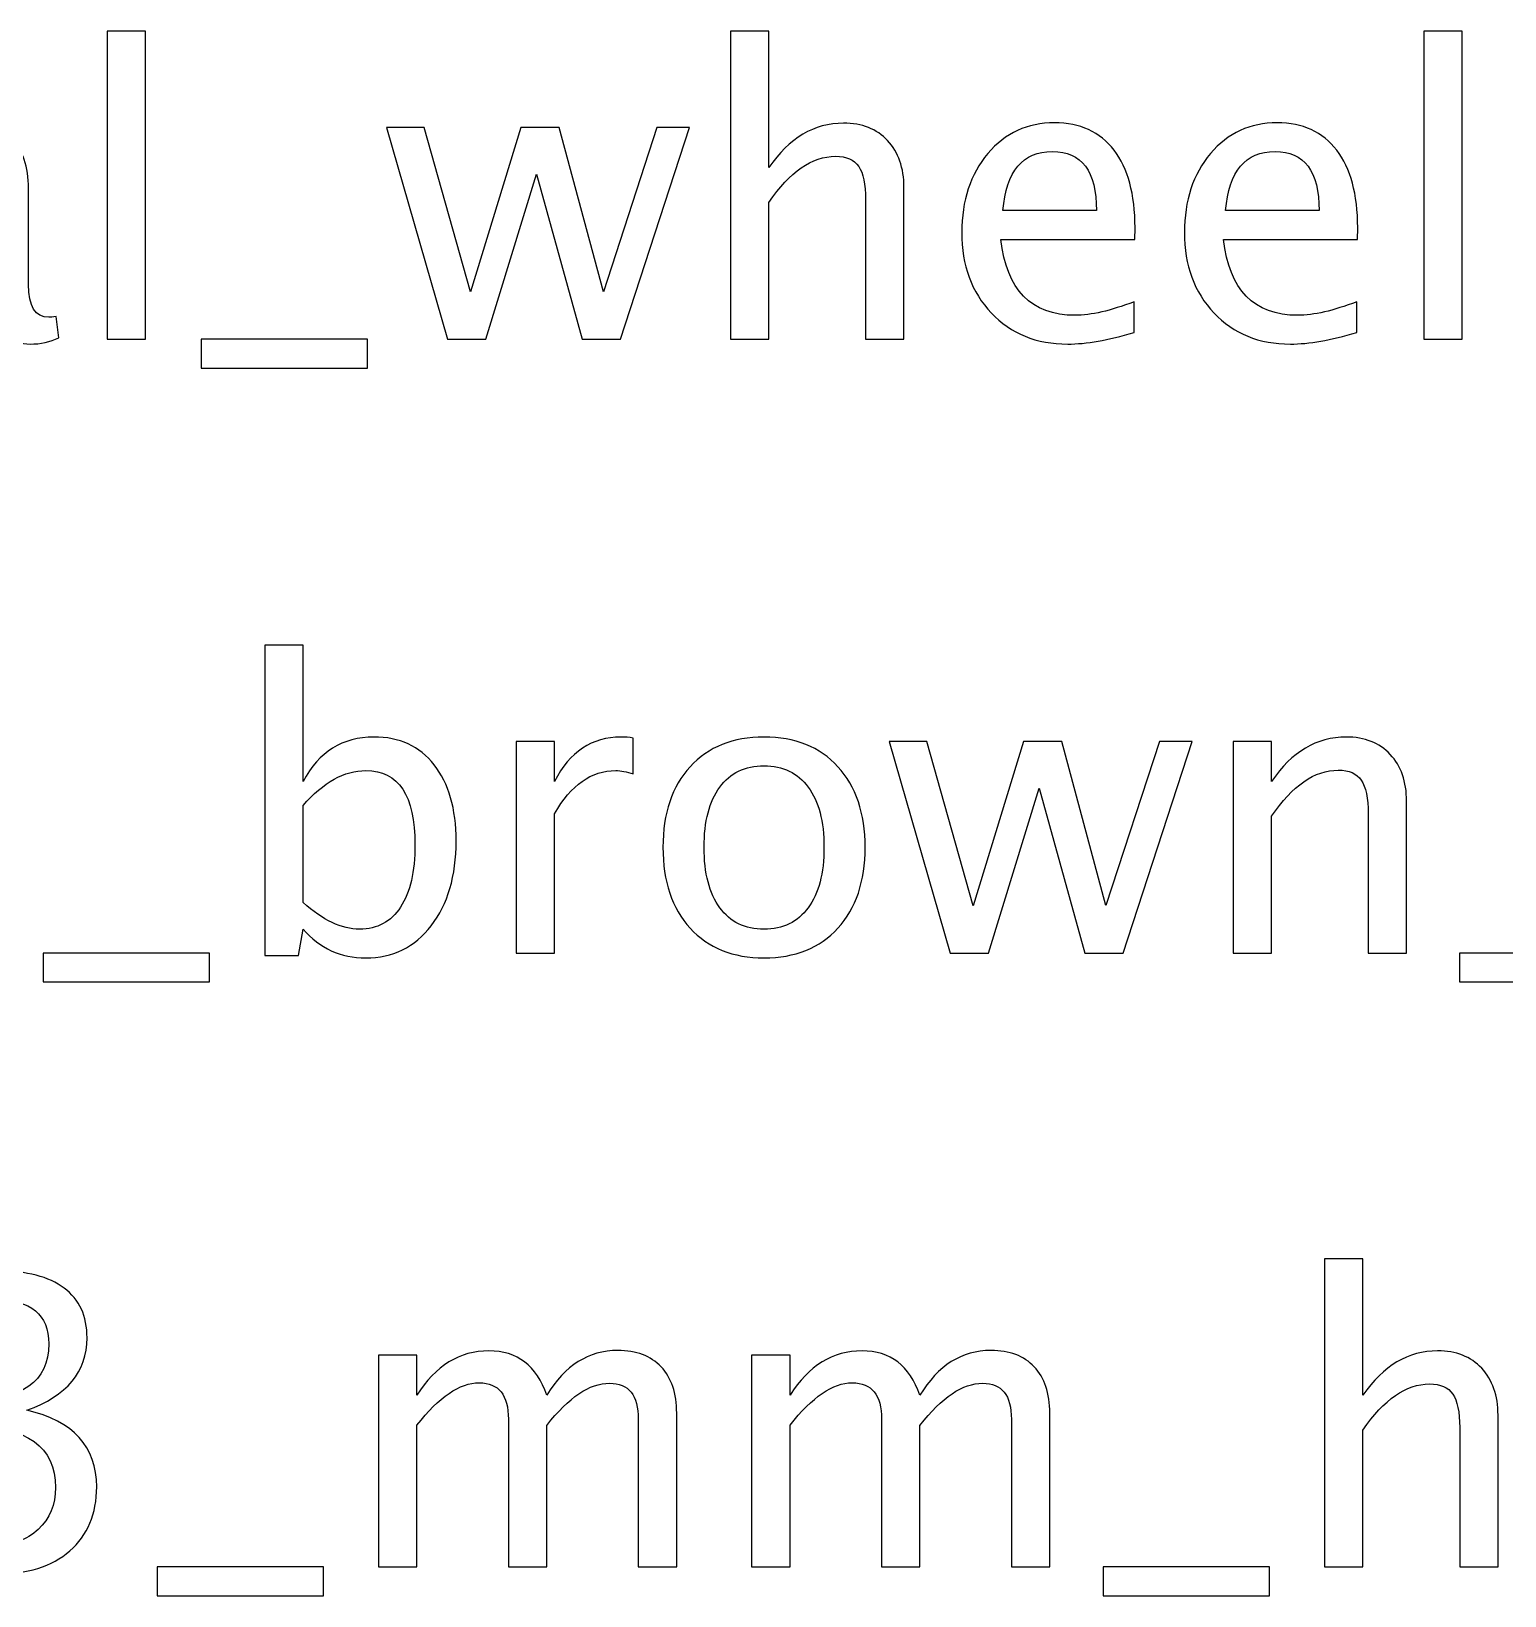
# Model space of a CAD drawing. Header units: centimetres. Extents: x -11.9 to 11.9, y -6.8 to 14.1.
# Drawn here: x -1.31 to 3.372, y 9.176 to 14.15 of the extents above; entities that cross this region are included whole.
import ezdxf

# ---------------------------------------------------------------- set-up
doc = ezdxf.new("R2010")
doc.units = ezdxf.units.CM
doc.header["$MEASUREMENT"] = 0
doc.layers.add('Layer 1', color=7, linetype='Continuous')

msp = doc.modelspace()

# ---------------------------------------------------------------- linework, layer by layer
at = {"layer": 'Layer 1'}
for points, knots in [([(-1.06839, 13.17044), (-1.06839, 13.17044), (-1.06839, 14.14961), (-1.06839, 14.14961), (-1.06839, 14.14961), (-1.06839, 14.14961), (-0.94647, 14.14961), (-0.94647, 14.14961), (-0.94647, 14.14961), (-0.94647, 14.14961), (-0.94647, 13.17044), (-0.94647, 13.17044), (-0.94647, 13.17044), (-0.94647, 13.17044), (-1.06839, 13.17044), (-1.06839, 13.17044)], [0, 0, 0, 0, 0.2, 0.2, 0.2, 0.2, 0.4, 0.4, 0.4, 0.4, 0.6, 0.6, 0.6, 0.6, 1, 1, 1, 1]), ([(0.91218, 13.17044), (0.91218, 13.17044), (0.91218, 14.14961), (0.91218, 14.14961), (0.91218, 14.14961), (0.91218, 14.14961), (1.0341, 14.14961), (1.0341, 14.14961), (1.0341, 14.14961), (1.0341, 14.14961), (1.0341, 13.71633), (1.0341, 13.71633), (1.0341, 13.71633), (1.09866, 13.81052), (1.17782, 13.85751), (1.27138, 13.85751), (1.27138, 13.85751), (1.33022, 13.85751), (1.377, 13.8391), (1.4115, 13.80205), (1.4115, 13.80205), (1.446, 13.76522), (1.46336, 13.71548), (1.46336, 13.65325), (1.46336, 13.65325), (1.46336, 13.65325), (1.46336, 13.17044), (1.46336, 13.17044), (1.46336, 13.17044), (1.46336, 13.17044), (1.34144, 13.17044), (1.34144, 13.17044), (1.34144, 13.17044), (1.34144, 13.17044), (1.34144, 13.61346), (1.34144, 13.61346), (1.34144, 13.61346), (1.34144, 13.66341), (1.33403, 13.69897), (1.31943, 13.72014), (1.31943, 13.72014), (1.30461, 13.74152), (1.28027, 13.7521), (1.24619, 13.7521), (1.24619, 13.7521), (1.17126, 13.7521), (1.10056, 13.70321), (1.0341, 13.60542), (1.0341, 13.60542), (1.0341, 13.60542), (1.0341, 13.17044), (1.0341, 13.17044), (1.0341, 13.17044), (1.0341, 13.17044), (0.91218, 13.17044), (0.91218, 13.17044)], [0, 0, 0, 0, 0.0666667, 0.0666667, 0.0666667, 0.0666667, 0.1333333, 0.1333333, 0.1333333, 0.1333333, 0.2, 0.2, 0.2, 0.2, 0.2666667, 0.2666667, 0.2666667, 0.2666667, 0.3333333, 0.3333333, 0.3333333, 0.3333333, 0.4, 0.4, 0.4, 0.4, 0.4666667, 0.4666667, 0.4666667, 0.4666667, 0.5333333, 0.5333333, 0.5333333, 0.5333333, 0.6, 0.6, 0.6, 0.6, 0.6666667, 0.6666667, 0.6666667, 0.6666667, 0.7333333, 0.7333333, 0.7333333, 0.7333333, 0.8, 0.8, 0.8, 0.8, 0.8666667, 0.8666667, 0.8666667, 0.8666667, 1, 1, 1, 1]), ([(3.11563, 13.17044), (3.11563, 13.17044), (3.11563, 14.14961), (3.11563, 14.14961), (3.11563, 14.14961), (3.11563, 14.14961), (3.23755, 14.14961), (3.23755, 14.14961), (3.23755, 14.14961), (3.23755, 14.14961), (3.23755, 13.17044), (3.23755, 13.17044), (3.23755, 13.17044), (3.23755, 13.17044), (3.11563, 13.17044), (3.11563, 13.17044)], [0, 0, 0, 0, 0.2, 0.2, 0.2, 0.2, 0.4, 0.4, 0.4, 0.4, 0.6, 0.6, 0.6, 0.6, 1, 1, 1, 1]), ([(-1.42272, 13.25617), (-1.49595, 13.18886), (-1.56644, 13.1552), (-1.63417, 13.1552), (-1.63417, 13.1552), (-1.68984, 13.1552), (-1.7362, 13.17256), (-1.77281, 13.20748), (-1.77281, 13.20748), (-1.80964, 13.24241), (-1.82806, 13.28643), (-1.82806, 13.33956), (-1.82806, 13.33956), (-1.82806, 13.41301), (-1.79716, 13.46953), (-1.73535, 13.5089), (-1.73535, 13.5089), (-1.67354, 13.54827), (-1.58485, 13.56795), (-1.46928, 13.56795), (-1.46928, 13.56795), (-1.46928, 13.56795), (-1.44071, 13.56795), (-1.44071, 13.56795), (-1.44071, 13.56795), (-1.44071, 13.56795), (-1.44071, 13.64902), (-1.44071, 13.64902), (-1.44071, 13.64902), (-1.44071, 13.72712), (-1.48135, 13.76607), (-1.56284, 13.76607), (-1.56284, 13.76607), (-1.62592, 13.76607), (-1.69492, 13.74617), (-1.76964, 13.70638), (-1.76964, 13.70638), (-1.76964, 13.70638), (-1.76964, 13.80671), (-1.76964, 13.80671), (-1.76964, 13.80671), (-1.68751, 13.84058), (-1.61004, 13.85751), (-1.53744, 13.85751), (-1.53744, 13.85751), (-1.46272, 13.85751), (-1.40748, 13.84058), (-1.37213, 13.8065), (-1.37213, 13.8065), (-1.33657, 13.77242), (-1.31879, 13.71993), (-1.31879, 13.64902), (-1.31879, 13.64902), (-1.31879, 13.64902), (-1.31879, 13.34485), (-1.31879, 13.34485), (-1.31879, 13.34485), (-1.31879, 13.27522), (-1.29741, 13.24029), (-1.25444, 13.24029), (-1.25444, 13.24029), (-1.24915, 13.24029), (-1.24132, 13.24114), (-1.23095, 13.24283), (-1.23095, 13.24283), (-1.23095, 13.24283), (-1.22227, 13.1751), (-1.22227, 13.1751), (-1.22227, 13.1751), (-1.25, 13.16176), (-1.28048, 13.1552), (-1.31392, 13.1552), (-1.31392, 13.1552), (-1.37086, 13.1552), (-1.40705, 13.18886), (-1.42272, 13.25617)], [0, 0, 0, 0, 0.05, 0.05, 0.05, 0.05, 0.1, 0.1, 0.1, 0.1, 0.15, 0.15, 0.15, 0.15, 0.2, 0.2, 0.2, 0.2, 0.25, 0.25, 0.25, 0.25, 0.3, 0.3, 0.3, 0.3, 0.35, 0.35, 0.35, 0.35, 0.4, 0.4, 0.4, 0.4, 0.45, 0.45, 0.45, 0.45, 0.5, 0.5, 0.5, 0.5, 0.55, 0.55, 0.55, 0.55, 0.6, 0.6, 0.6, 0.6, 0.65, 0.65, 0.65, 0.65, 0.7, 0.7, 0.7, 0.7, 0.75, 0.75, 0.75, 0.75, 0.8, 0.8, 0.8, 0.8, 0.85, 0.85, 0.85, 0.85, 0.9, 0.9, 0.9, 0.9, 1, 1, 1, 1]), ([(0.01238, 13.17044), (0.01238, 13.17044), (-0.18066, 13.84354), (-0.18066, 13.84354), (-0.18066, 13.84354), (-0.18066, 13.84354), (-0.0617, 13.84354), (-0.0617, 13.84354), (-0.0617, 13.84354), (-0.0617, 13.84354), (0.08625, 13.32094), (0.08625, 13.32094), (0.08625, 13.32094), (0.08625, 13.32094), (0.24585, 13.84354), (0.24585, 13.84354), (0.24585, 13.84354), (0.24585, 13.84354), (0.36777, 13.84354), (0.36777, 13.84354), (0.36777, 13.84354), (0.36777, 13.84354), (0.5081, 13.32178), (0.5081, 13.32178), (0.5081, 13.32178), (0.5081, 13.32178), (0.67786, 13.84354), (0.67786, 13.84354), (0.67786, 13.84354), (0.67786, 13.84354), (0.782, 13.84354), (0.782, 13.84354), (0.782, 13.84354), (0.782, 13.84354), (0.56229, 13.17044), (0.56229, 13.17044), (0.56229, 13.17044), (0.56229, 13.17044), (0.44037, 13.17044), (0.44037, 13.17044), (0.44037, 13.17044), (0.44037, 13.17044), (0.29601, 13.69537), (0.29601, 13.69537), (0.29601, 13.69537), (0.29601, 13.69537), (0.1343, 13.17044), (0.1343, 13.17044), (0.1343, 13.17044), (0.1343, 13.17044), (0.01238, 13.17044), (0.01238, 13.17044)], [0, 0, 0, 0, 0.0714286, 0.0714286, 0.0714286, 0.0714286, 0.1428571, 0.1428571, 0.1428571, 0.1428571, 0.2142857, 0.2142857, 0.2142857, 0.2142857, 0.2857143, 0.2857143, 0.2857143, 0.2857143, 0.3571429, 0.3571429, 0.3571429, 0.3571429, 0.4285714, 0.4285714, 0.4285714, 0.4285714, 0.5, 0.5, 0.5, 0.5, 0.5714286, 0.5714286, 0.5714286, 0.5714286, 0.6428571, 0.6428571, 0.6428571, 0.6428571, 0.7142857, 0.7142857, 0.7142857, 0.7142857, 0.7857143, 0.7857143, 0.7857143, 0.7857143, 0.8571429, 0.8571429, 0.8571429, 0.8571429, 1, 1, 1, 1]), ([(2.19446, 13.19203), (2.11255, 13.16748), (2.04248, 13.1552), (1.98406, 13.1552), (1.98406, 13.1552), (1.88437, 13.1552), (1.8033, 13.18822), (1.74086, 13.25405), (1.74086, 13.25405), (1.67842, 13.31988), (1.64709, 13.40518), (1.64709, 13.51017), (1.64709, 13.51017), (1.64709, 13.61198), (1.67461, 13.69559), (1.72985, 13.76099), (1.72985, 13.76099), (1.7851, 13.82618), (1.85579, 13.85878), (1.94194, 13.85878), (1.94194, 13.85878), (2.02343, 13.85878), (2.08651, 13.82978), (2.13096, 13.77179), (2.13096, 13.77179), (2.17541, 13.71379), (2.19764, 13.63166), (2.19764, 13.52519), (2.19764, 13.52519), (2.19764, 13.52519), (2.197, 13.48794), (2.197, 13.48794), (2.197, 13.48794), (2.197, 13.48794), (1.77155, 13.48794), (1.77155, 13.48794), (1.77155, 13.48794), (1.78933, 13.32707), (1.86786, 13.24664), (2.00692, 13.24664), (2.00692, 13.24664), (2.05794, 13.24664), (2.12038, 13.26103), (2.19446, 13.28982), (2.19446, 13.28982), (2.19446, 13.28982), (2.19446, 13.19203), (2.19446, 13.19203)], [0, 0, 0, 0, 0.0769231, 0.0769231, 0.0769231, 0.0769231, 0.1538462, 0.1538462, 0.1538462, 0.1538462, 0.2307692, 0.2307692, 0.2307692, 0.2307692, 0.3076923, 0.3076923, 0.3076923, 0.3076923, 0.3846154, 0.3846154, 0.3846154, 0.3846154, 0.4615385, 0.4615385, 0.4615385, 0.4615385, 0.5384615, 0.5384615, 0.5384615, 0.5384615, 0.6153846, 0.6153846, 0.6153846, 0.6153846, 0.6923077, 0.6923077, 0.6923077, 0.6923077, 0.7692308, 0.7692308, 0.7692308, 0.7692308, 0.8461538, 0.8461538, 0.8461538, 0.8461538, 1, 1, 1, 1]), ([(2.90206, 13.19203), (2.82015, 13.16748), (2.75008, 13.1552), (2.69166, 13.1552), (2.69166, 13.1552), (2.59197, 13.1552), (2.5109, 13.18822), (2.44846, 13.25405), (2.44846, 13.25405), (2.38602, 13.31988), (2.35469, 13.40518), (2.35469, 13.51017), (2.35469, 13.51017), (2.35469, 13.61198), (2.38221, 13.69559), (2.43745, 13.76099), (2.43745, 13.76099), (2.4927, 13.82618), (2.56339, 13.85878), (2.64954, 13.85878), (2.64954, 13.85878), (2.73103, 13.85878), (2.79411, 13.82978), (2.83856, 13.77179), (2.83856, 13.77179), (2.88301, 13.71379), (2.90524, 13.63166), (2.90524, 13.52519), (2.90524, 13.52519), (2.90524, 13.52519), (2.9046, 13.48794), (2.9046, 13.48794), (2.9046, 13.48794), (2.9046, 13.48794), (2.47915, 13.48794), (2.47915, 13.48794), (2.47915, 13.48794), (2.49693, 13.32707), (2.57546, 13.24664), (2.71452, 13.24664), (2.71452, 13.24664), (2.76554, 13.24664), (2.82798, 13.26103), (2.90206, 13.28982), (2.90206, 13.28982), (2.90206, 13.28982), (2.90206, 13.19203), (2.90206, 13.19203)], [0, 0, 0, 0, 0.0769231, 0.0769231, 0.0769231, 0.0769231, 0.1538462, 0.1538462, 0.1538462, 0.1538462, 0.2307692, 0.2307692, 0.2307692, 0.2307692, 0.3076923, 0.3076923, 0.3076923, 0.3076923, 0.3846154, 0.3846154, 0.3846154, 0.3846154, 0.4615385, 0.4615385, 0.4615385, 0.4615385, 0.5384615, 0.5384615, 0.5384615, 0.5384615, 0.6153846, 0.6153846, 0.6153846, 0.6153846, 0.6923077, 0.6923077, 0.6923077, 0.6923077, 0.7692308, 0.7692308, 0.7692308, 0.7692308, 0.8461538, 0.8461538, 0.8461538, 0.8461538, 1, 1, 1, 1]), ([(1.7779, 13.57938), (1.7779, 13.57938), (2.07508, 13.57938), (2.07508, 13.57938), (2.07508, 13.57938), (2.07508, 13.70469), (2.0283, 13.76734), (1.93496, 13.76734), (1.93496, 13.76734), (1.84098, 13.76734), (1.7887, 13.70469), (1.7779, 13.57938)], [0, 0, 0, 0, 0.25, 0.25, 0.25, 0.25, 0.5, 0.5, 0.5, 0.5, 1, 1, 1, 1]), ([(2.4855, 13.57938), (2.4855, 13.57938), (2.78268, 13.57938), (2.78268, 13.57938), (2.78268, 13.57938), (2.78268, 13.70469), (2.7359, 13.76734), (2.64256, 13.76734), (2.64256, 13.76734), (2.54858, 13.76734), (2.4963, 13.70469), (2.4855, 13.57938)], [0, 0, 0, 0, 0.25, 0.25, 0.25, 0.25, 0.5, 0.5, 0.5, 0.5, 1, 1, 1, 1]), ([(-0.76994, 13.079), (-0.76994, 13.079), (-0.76994, 13.17044), (-0.76994, 13.17044), (-0.76994, 13.17044), (-0.76994, 13.17044), (-0.24162, 13.17044), (-0.24162, 13.17044), (-0.24162, 13.17044), (-0.24162, 13.17044), (-0.24162, 13.079), (-0.24162, 13.079), (-0.24162, 13.079), (-0.24162, 13.079), (-0.76994, 13.079), (-0.76994, 13.079)], [0, 0, 0, 0, 0.2, 0.2, 0.2, 0.2, 0.4, 0.4, 0.4, 0.4, 0.6, 0.6, 0.6, 0.6, 1, 1, 1, 1]), ([(-0.56812, 11.21125), (-0.56812, 11.21125), (-0.56812, 12.19804), (-0.56812, 12.19804), (-0.56812, 12.19804), (-0.56812, 12.19804), (-0.4462, 12.19804), (-0.4462, 12.19804), (-0.4462, 12.19804), (-0.4462, 12.19804), (-0.4462, 11.76476), (-0.4462, 11.76476), (-0.4462, 11.76476), (-0.39625, 11.85895), (-0.3211, 11.90594), (-0.22099, 11.90594), (-0.22099, 11.90594), (-0.13992, 11.90594), (-0.07621, 11.87652), (-0.02964, 11.81746), (-0.02964, 11.81746), (0.01693, 11.75841), (0.04021, 11.67776), (0.04021, 11.57553), (0.04021, 11.57553), (0.04021, 11.46419), (0.01375, 11.37423), (-0.03895, 11.30608), (-0.03895, 11.30608), (-0.09166, 11.23771), (-0.16108, 11.20363), (-0.24702, 11.20363), (-0.24702, 11.20363), (-0.32682, 11.20363), (-0.39328, 11.23411), (-0.4462, 11.29528), (-0.4462, 11.29528), (-0.4462, 11.29528), (-0.46102, 11.21125), (-0.46102, 11.21125), (-0.46102, 11.21125), (-0.46102, 11.21125), (-0.56812, 11.21125), (-0.56812, 11.21125)], [0, 0, 0, 0, 0.0833333, 0.0833333, 0.0833333, 0.0833333, 0.1666667, 0.1666667, 0.1666667, 0.1666667, 0.25, 0.25, 0.25, 0.25, 0.3333333, 0.3333333, 0.3333333, 0.3333333, 0.4166667, 0.4166667, 0.4166667, 0.4166667, 0.5, 0.5, 0.5, 0.5, 0.5833333, 0.5833333, 0.5833333, 0.5833333, 0.6666667, 0.6666667, 0.6666667, 0.6666667, 0.75, 0.75, 0.75, 0.75, 0.8333333, 0.8333333, 0.8333333, 0.8333333, 1, 1, 1, 1]), ([(0.23113, 11.21887), (0.23113, 11.21887), (0.23113, 11.89197), (0.23113, 11.89197), (0.23113, 11.89197), (0.23113, 11.89197), (0.35305, 11.89197), (0.35305, 11.89197), (0.35305, 11.89197), (0.35305, 11.89197), (0.35305, 11.76476), (0.35305, 11.76476), (0.35305, 11.76476), (0.40152, 11.85895), (0.4718, 11.90594), (0.56408, 11.90594), (0.56408, 11.90594), (0.57657, 11.90594), (0.58969, 11.90488), (0.60324, 11.90277), (0.60324, 11.90277), (0.60324, 11.90277), (0.60324, 11.78868), (0.60324, 11.78868), (0.60324, 11.78868), (0.58207, 11.79566), (0.56345, 11.79926), (0.54736, 11.79926), (0.54736, 11.79926), (0.46989, 11.79926), (0.40512, 11.75354), (0.35305, 11.66189), (0.35305, 11.66189), (0.35305, 11.66189), (0.35305, 11.21887), (0.35305, 11.21887), (0.35305, 11.21887), (0.35305, 11.21887), (0.23113, 11.21887), (0.23113, 11.21887)], [0, 0, 0, 0, 0.0909091, 0.0909091, 0.0909091, 0.0909091, 0.1818182, 0.1818182, 0.1818182, 0.1818182, 0.2727273, 0.2727273, 0.2727273, 0.2727273, 0.3636364, 0.3636364, 0.3636364, 0.3636364, 0.4545455, 0.4545455, 0.4545455, 0.4545455, 0.5454545, 0.5454545, 0.5454545, 0.5454545, 0.6363636, 0.6363636, 0.6363636, 0.6363636, 0.7272727, 0.7272727, 0.7272727, 0.7272727, 0.8181818, 0.8181818, 0.8181818, 0.8181818, 1, 1, 1, 1]), ([(1.01874, 11.20363), (0.91989, 11.20363), (0.84158, 11.23517), (0.784, 11.29825), (0.784, 11.29825), (0.72622, 11.36132), (0.69743, 11.44705), (0.69743, 11.55521), (0.69743, 11.55521), (0.69743, 11.66316), (0.72622, 11.74867), (0.784, 11.81154), (0.784, 11.81154), (0.84158, 11.8744), (0.91989, 11.90594), (1.01874, 11.90594), (1.01874, 11.90594), (1.11759, 11.90594), (1.19591, 11.8744), (1.25348, 11.81154), (1.25348, 11.81154), (1.31126, 11.74867), (1.34005, 11.66316), (1.34005, 11.55521), (1.34005, 11.55521), (1.34005, 11.44705), (1.31126, 11.36132), (1.25348, 11.29825), (1.25348, 11.29825), (1.19591, 11.23517), (1.11759, 11.20363), (1.01874, 11.20363)], [0, 0, 0, 0, 0.1111111, 0.1111111, 0.1111111, 0.1111111, 0.2222222, 0.2222222, 0.2222222, 0.2222222, 0.3333333, 0.3333333, 0.3333333, 0.3333333, 0.4444444, 0.4444444, 0.4444444, 0.4444444, 0.5555556, 0.5555556, 0.5555556, 0.5555556, 0.6666667, 0.6666667, 0.6666667, 0.6666667, 0.7777778, 0.7777778, 0.7777778, 0.7777778, 1, 1, 1, 1]), ([(1.60971, 11.21887), (1.60971, 11.21887), (1.41667, 11.89197), (1.41667, 11.89197), (1.41667, 11.89197), (1.41667, 11.89197), (1.53563, 11.89197), (1.53563, 11.89197), (1.53563, 11.89197), (1.53563, 11.89197), (1.68358, 11.36937), (1.68358, 11.36937), (1.68358, 11.36937), (1.68358, 11.36937), (1.84318, 11.89197), (1.84318, 11.89197), (1.84318, 11.89197), (1.84318, 11.89197), (1.9651, 11.89197), (1.9651, 11.89197), (1.9651, 11.89197), (1.9651, 11.89197), (2.10543, 11.37021), (2.10543, 11.37021), (2.10543, 11.37021), (2.10543, 11.37021), (2.27519, 11.89197), (2.27519, 11.89197), (2.27519, 11.89197), (2.27519, 11.89197), (2.37933, 11.89197), (2.37933, 11.89197), (2.37933, 11.89197), (2.37933, 11.89197), (2.15962, 11.21887), (2.15962, 11.21887), (2.15962, 11.21887), (2.15962, 11.21887), (2.0377, 11.21887), (2.0377, 11.21887), (2.0377, 11.21887), (2.0377, 11.21887), (1.89334, 11.7438), (1.89334, 11.7438), (1.89334, 11.7438), (1.89334, 11.7438), (1.73163, 11.21887), (1.73163, 11.21887), (1.73163, 11.21887), (1.73163, 11.21887), (1.60971, 11.21887), (1.60971, 11.21887)], [0, 0, 0, 0, 0.0714286, 0.0714286, 0.0714286, 0.0714286, 0.1428571, 0.1428571, 0.1428571, 0.1428571, 0.2142857, 0.2142857, 0.2142857, 0.2142857, 0.2857143, 0.2857143, 0.2857143, 0.2857143, 0.3571429, 0.3571429, 0.3571429, 0.3571429, 0.4285714, 0.4285714, 0.4285714, 0.4285714, 0.5, 0.5, 0.5, 0.5, 0.5714286, 0.5714286, 0.5714286, 0.5714286, 0.6428571, 0.6428571, 0.6428571, 0.6428571, 0.7142857, 0.7142857, 0.7142857, 0.7142857, 0.7857143, 0.7857143, 0.7857143, 0.7857143, 0.8571429, 0.8571429, 0.8571429, 0.8571429, 1, 1, 1, 1]), ([(2.50951, 11.21887), (2.50951, 11.21887), (2.50951, 11.89197), (2.50951, 11.89197), (2.50951, 11.89197), (2.50951, 11.89197), (2.63143, 11.89197), (2.63143, 11.89197), (2.63143, 11.89197), (2.63143, 11.89197), (2.63143, 11.76476), (2.63143, 11.76476), (2.63143, 11.76476), (2.69599, 11.85895), (2.77515, 11.90594), (2.86871, 11.90594), (2.86871, 11.90594), (2.92755, 11.90594), (2.97433, 11.88753), (3.00883, 11.85048), (3.00883, 11.85048), (3.04333, 11.81365), (3.06069, 11.76391), (3.06069, 11.70168), (3.06069, 11.70168), (3.06069, 11.70168), (3.06069, 11.21887), (3.06069, 11.21887), (3.06069, 11.21887), (3.06069, 11.21887), (2.93877, 11.21887), (2.93877, 11.21887), (2.93877, 11.21887), (2.93877, 11.21887), (2.93877, 11.66189), (2.93877, 11.66189), (2.93877, 11.66189), (2.93877, 11.71184), (2.93136, 11.7474), (2.91676, 11.76857), (2.91676, 11.76857), (2.90194, 11.78995), (2.8776, 11.80053), (2.84352, 11.80053), (2.84352, 11.80053), (2.76859, 11.80053), (2.69789, 11.75164), (2.63143, 11.65385), (2.63143, 11.65385), (2.63143, 11.65385), (2.63143, 11.21887), (2.63143, 11.21887), (2.63143, 11.21887), (2.63143, 11.21887), (2.50951, 11.21887), (2.50951, 11.21887)], [0, 0, 0, 0, 0.0666667, 0.0666667, 0.0666667, 0.0666667, 0.1333333, 0.1333333, 0.1333333, 0.1333333, 0.2, 0.2, 0.2, 0.2, 0.2666667, 0.2666667, 0.2666667, 0.2666667, 0.3333333, 0.3333333, 0.3333333, 0.3333333, 0.4, 0.4, 0.4, 0.4, 0.4666667, 0.4666667, 0.4666667, 0.4666667, 0.5333333, 0.5333333, 0.5333333, 0.5333333, 0.6, 0.6, 0.6, 0.6, 0.6666667, 0.6666667, 0.6666667, 0.6666667, 0.7333333, 0.7333333, 0.7333333, 0.7333333, 0.8, 0.8, 0.8, 0.8, 0.8666667, 0.8666667, 0.8666667, 0.8666667, 1, 1, 1, 1]), ([(-0.4462, 11.37931), (-0.38333, 11.32322), (-0.32343, 11.29507), (-0.26649, 11.29507), (-0.26649, 11.29507), (-0.2104, 11.29507), (-0.16701, 11.31857), (-0.13653, 11.36534), (-0.13653, 11.36534), (-0.10584, 11.41212), (-0.0906, 11.47795), (-0.0906, 11.56304), (-0.0906, 11.56304), (-0.0906, 11.72052), (-0.14267, 11.79926), (-0.24681, 11.79926), (-0.24681, 11.79926), (-0.31497, 11.79926), (-0.38143, 11.76243), (-0.4462, 11.68856), (-0.4462, 11.68856), (-0.4462, 11.68856), (-0.4462, 11.37931), (-0.4462, 11.37931)], [0, 0, 0, 0, 0.1428571, 0.1428571, 0.1428571, 0.1428571, 0.2857143, 0.2857143, 0.2857143, 0.2857143, 0.4285714, 0.4285714, 0.4285714, 0.4285714, 0.5714286, 0.5714286, 0.5714286, 0.5714286, 0.7142857, 0.7142857, 0.7142857, 0.7142857, 1, 1, 1, 1]), ([(1.01853, 11.29507), (1.07885, 11.29507), (1.12584, 11.31772), (1.15929, 11.36323), (1.15929, 11.36323), (1.19252, 11.40852), (1.20924, 11.47266), (1.20924, 11.55521), (1.20924, 11.55521), (1.20924, 11.63755), (1.19252, 11.70147), (1.15929, 11.74677), (1.15929, 11.74677), (1.12584, 11.79185), (1.07885, 11.8145), (1.01853, 11.8145), (1.01853, 11.8145), (0.95799, 11.8145), (0.911, 11.79185), (0.87798, 11.74677), (0.87798, 11.74677), (0.84475, 11.70147), (0.82824, 11.63755), (0.82824, 11.55521), (0.82824, 11.55521), (0.82824, 11.47266), (0.84475, 11.40852), (0.87798, 11.36323), (0.87798, 11.36323), (0.911, 11.31772), (0.95799, 11.29507), (1.01853, 11.29507)], [0, 0, 0, 0, 0.1111111, 0.1111111, 0.1111111, 0.1111111, 0.2222222, 0.2222222, 0.2222222, 0.2222222, 0.3333333, 0.3333333, 0.3333333, 0.3333333, 0.4444444, 0.4444444, 0.4444444, 0.4444444, 0.5555556, 0.5555556, 0.5555556, 0.5555556, 0.6666667, 0.6666667, 0.6666667, 0.6666667, 0.7777778, 0.7777778, 0.7777778, 0.7777778, 1, 1, 1, 1]), ([(-1.2717, 11.12743), (-1.2717, 11.12743), (-1.2717, 11.21887), (-1.2717, 11.21887), (-1.2717, 11.21887), (-1.2717, 11.21887), (-0.74338, 11.21887), (-0.74338, 11.21887), (-0.74338, 11.21887), (-0.74338, 11.21887), (-0.74338, 11.12743), (-0.74338, 11.12743), (-0.74338, 11.12743), (-0.74338, 11.12743), (-1.2717, 11.12743), (-1.2717, 11.12743)], [0, 0, 0, 0, 0.2, 0.2, 0.2, 0.2, 0.4, 0.4, 0.4, 0.4, 0.6, 0.6, 0.6, 0.6, 1, 1, 1, 1]), ([(3.22918, 11.12743), (3.22918, 11.12743), (3.22918, 11.21887), (3.22918, 11.21887), (3.22918, 11.21887), (3.22918, 11.21887), (3.7575, 11.21887), (3.7575, 11.21887), (3.7575, 11.21887), (3.7575, 11.21887), (3.7575, 11.12743), (3.7575, 11.12743), (3.7575, 11.12743), (3.7575, 11.12743), (3.22918, 11.12743), (3.22918, 11.12743)], [0, 0, 0, 0, 0.2, 0.2, 0.2, 0.2, 0.4, 0.4, 0.4, 0.4, 0.6, 0.6, 0.6, 0.6, 1, 1, 1, 1]), ([(2.80014, 9.2673), (2.80014, 9.2673), (2.80014, 10.24647), (2.80014, 10.24647), (2.80014, 10.24647), (2.80014, 10.24647), (2.92206, 10.24647), (2.92206, 10.24647), (2.92206, 10.24647), (2.92206, 10.24647), (2.92206, 9.81319), (2.92206, 9.81319), (2.92206, 9.81319), (2.98662, 9.90738), (3.06578, 9.95437), (3.15934, 9.95437), (3.15934, 9.95437), (3.21818, 9.95437), (3.26496, 9.93596), (3.29946, 9.89891), (3.29946, 9.89891), (3.33396, 9.86208), (3.35132, 9.81234), (3.35132, 9.75011), (3.35132, 9.75011), (3.35132, 9.75011), (3.35132, 9.2673), (3.35132, 9.2673), (3.35132, 9.2673), (3.35132, 9.2673), (3.2294, 9.2673), (3.2294, 9.2673), (3.2294, 9.2673), (3.2294, 9.2673), (3.2294, 9.71032), (3.2294, 9.71032), (3.2294, 9.71032), (3.2294, 9.76027), (3.22199, 9.79583), (3.20739, 9.817), (3.20739, 9.817), (3.19257, 9.83838), (3.16823, 9.84896), (3.13415, 9.84896), (3.13415, 9.84896), (3.05922, 9.84896), (2.98852, 9.80007), (2.92206, 9.70228), (2.92206, 9.70228), (2.92206, 9.70228), (2.92206, 9.2673), (2.92206, 9.2673), (2.92206, 9.2673), (2.92206, 9.2673), (2.80014, 9.2673), (2.80014, 9.2673)], [0, 0, 0, 0, 0.0666667, 0.0666667, 0.0666667, 0.0666667, 0.1333333, 0.1333333, 0.1333333, 0.1333333, 0.2, 0.2, 0.2, 0.2, 0.2666667, 0.2666667, 0.2666667, 0.2666667, 0.3333333, 0.3333333, 0.3333333, 0.3333333, 0.4, 0.4, 0.4, 0.4, 0.4666667, 0.4666667, 0.4666667, 0.4666667, 0.5333333, 0.5333333, 0.5333333, 0.5333333, 0.6, 0.6, 0.6, 0.6, 0.6666667, 0.6666667, 0.6666667, 0.6666667, 0.7333333, 0.7333333, 0.7333333, 0.7333333, 0.8, 0.8, 0.8, 0.8, 0.8666667, 0.8666667, 0.8666667, 0.8666667, 1, 1, 1, 1]), ([(-1.63682, 9.27365), (-1.63682, 9.27365), (-1.63682, 9.38795), (-1.63682, 9.38795), (-1.63682, 9.38795), (-1.54961, 9.35324), (-1.48124, 9.33588), (-1.43108, 9.33588), (-1.43108, 9.33588), (-1.37202, 9.33588), (-1.3244, 9.35281), (-1.28778, 9.38689), (-1.28778, 9.38689), (-1.25116, 9.42097), (-1.23296, 9.46542), (-1.23296, 9.52003), (-1.23296, 9.52003), (-1.23296, 9.64957), (-1.32313, 9.71434), (-1.50347, 9.71434), (-1.50347, 9.71434), (-1.50347, 9.71434), (-1.55173, 9.71434), (-1.55173, 9.71434), (-1.55173, 9.71434), (-1.55173, 9.71434), (-1.55173, 9.79626), (-1.55173, 9.79626), (-1.55173, 9.79626), (-1.55173, 9.79626), (-1.50897, 9.79689), (-1.50897, 9.79689), (-1.50897, 9.79689), (-1.33943, 9.79689), (-1.25455, 9.85658), (-1.25455, 9.97617), (-1.25455, 9.97617), (-1.25455, 10.06994), (-1.31085, 10.11693), (-1.42325, 10.11693), (-1.42325, 10.11693), (-1.48357, 10.11693), (-1.55046, 10.09957), (-1.62412, 10.06486), (-1.62412, 10.06486), (-1.62412, 10.06486), (-1.62412, 10.17154), (-1.62412, 10.17154), (-1.62412, 10.17154), (-1.55194, 10.19609), (-1.4823, 10.20837), (-1.41542, 10.20837), (-1.41542, 10.20837), (-1.3244, 10.20837), (-1.25434, 10.19017), (-1.20565, 10.15376), (-1.20565, 10.15376), (-1.15697, 10.11757), (-1.13263, 10.06486), (-1.13263, 9.99586), (-1.13263, 9.99586), (-1.13263, 9.88812), (-1.19634, 9.81128), (-1.32398, 9.76556), (-1.32398, 9.76556), (-1.17602, 9.73106), (-1.10215, 9.64999), (-1.10215, 9.52194), (-1.10215, 9.52194), (-1.10215, 9.43558), (-1.13072, 9.36763), (-1.18766, 9.31831), (-1.18766, 9.31831), (-1.2446, 9.26899), (-1.32292, 9.24444), (-1.4224, 9.24444), (-1.4224, 9.24444), (-1.47913, 9.24444), (-1.55046, 9.25418), (-1.63682, 9.27365)], [0, 0, 0, 0, 0.047619, 0.047619, 0.047619, 0.047619, 0.0952381, 0.0952381, 0.0952381, 0.0952381, 0.1428571, 0.1428571, 0.1428571, 0.1428571, 0.1904762, 0.1904762, 0.1904762, 0.1904762, 0.2380952, 0.2380952, 0.2380952, 0.2380952, 0.2857143, 0.2857143, 0.2857143, 0.2857143, 0.3333333, 0.3333333, 0.3333333, 0.3333333, 0.3809524, 0.3809524, 0.3809524, 0.3809524, 0.4285714, 0.4285714, 0.4285714, 0.4285714, 0.4761905, 0.4761905, 0.4761905, 0.4761905, 0.5238095, 0.5238095, 0.5238095, 0.5238095, 0.5714286, 0.5714286, 0.5714286, 0.5714286, 0.6190476, 0.6190476, 0.6190476, 0.6190476, 0.6666667, 0.6666667, 0.6666667, 0.6666667, 0.7142857, 0.7142857, 0.7142857, 0.7142857, 0.7619048, 0.7619048, 0.7619048, 0.7619048, 0.8095238, 0.8095238, 0.8095238, 0.8095238, 0.8571429, 0.8571429, 0.8571429, 0.8571429, 0.9047619, 0.9047619, 0.9047619, 0.9047619, 1, 1, 1, 1]), ([(-0.20638, 9.2673), (-0.20638, 9.2673), (-0.20638, 9.9404), (-0.20638, 9.9404), (-0.20638, 9.9404), (-0.20638, 9.9404), (-0.08446, 9.9404), (-0.08446, 9.9404), (-0.08446, 9.9404), (-0.08446, 9.9404), (-0.08446, 9.81319), (-0.08446, 9.81319), (-0.08446, 9.81319), (-0.02498, 9.90738), (0.05122, 9.95437), (0.14456, 9.95437), (0.14456, 9.95437), (0.23452, 9.95437), (0.29569, 9.90738), (0.32829, 9.81319), (0.32829, 9.81319), (0.38608, 9.90823), (0.46143, 9.95564), (0.55393, 9.95564), (0.55393, 9.95564), (0.61298, 9.95564), (0.65891, 9.93828), (0.69172, 9.90336), (0.69172, 9.90336), (0.72453, 9.86843), (0.74104, 9.81954), (0.74104, 9.75667), (0.74104, 9.75667), (0.74104, 9.75667), (0.74104, 9.2673), (0.74104, 9.2673), (0.74104, 9.2673), (0.74104, 9.2673), (0.61912, 9.2673), (0.61912, 9.2673), (0.61912, 9.2673), (0.61912, 9.2673), (0.61912, 9.73657), (0.61912, 9.73657), (0.61912, 9.73657), (0.61912, 9.81319), (0.58864, 9.8515), (0.52768, 9.8515), (0.52768, 9.8515), (0.46439, 9.8515), (0.39793, 9.80684), (0.32829, 9.7173), (0.32829, 9.7173), (0.32829, 9.7173), (0.32829, 9.2673), (0.32829, 9.2673), (0.32829, 9.2673), (0.32829, 9.2673), (0.20637, 9.2673), (0.20637, 9.2673), (0.20637, 9.2673), (0.20637, 9.2673), (0.20637, 9.73699), (0.20637, 9.73699), (0.20637, 9.73699), (0.20637, 9.81425), (0.17547, 9.85277), (0.11345, 9.85277), (0.11345, 9.85277), (0.05185, 9.85277), (-0.01419, 9.8079), (-0.08446, 9.71794), (-0.08446, 9.71794), (-0.08446, 9.71794), (-0.08446, 9.2673), (-0.08446, 9.2673), (-0.08446, 9.2673), (-0.08446, 9.2673), (-0.20638, 9.2673), (-0.20638, 9.2673)], [0, 0, 0, 0, 0.047619, 0.047619, 0.047619, 0.047619, 0.0952381, 0.0952381, 0.0952381, 0.0952381, 0.1428571, 0.1428571, 0.1428571, 0.1428571, 0.1904762, 0.1904762, 0.1904762, 0.1904762, 0.2380952, 0.2380952, 0.2380952, 0.2380952, 0.2857143, 0.2857143, 0.2857143, 0.2857143, 0.3333333, 0.3333333, 0.3333333, 0.3333333, 0.3809524, 0.3809524, 0.3809524, 0.3809524, 0.4285714, 0.4285714, 0.4285714, 0.4285714, 0.4761905, 0.4761905, 0.4761905, 0.4761905, 0.5238095, 0.5238095, 0.5238095, 0.5238095, 0.5714286, 0.5714286, 0.5714286, 0.5714286, 0.6190476, 0.6190476, 0.6190476, 0.6190476, 0.6666667, 0.6666667, 0.6666667, 0.6666667, 0.7142857, 0.7142857, 0.7142857, 0.7142857, 0.7619048, 0.7619048, 0.7619048, 0.7619048, 0.8095238, 0.8095238, 0.8095238, 0.8095238, 0.8571429, 0.8571429, 0.8571429, 0.8571429, 0.9047619, 0.9047619, 0.9047619, 0.9047619, 1, 1, 1, 1]), ([(0.97938, 9.2673), (0.97938, 9.2673), (0.97938, 9.9404), (0.97938, 9.9404), (0.97938, 9.9404), (0.97938, 9.9404), (1.1013, 9.9404), (1.1013, 9.9404), (1.1013, 9.9404), (1.1013, 9.9404), (1.1013, 9.81319), (1.1013, 9.81319), (1.1013, 9.81319), (1.16078, 9.90738), (1.23698, 9.95437), (1.33032, 9.95437), (1.33032, 9.95437), (1.42028, 9.95437), (1.48145, 9.90738), (1.51405, 9.81319), (1.51405, 9.81319), (1.57184, 9.90823), (1.64719, 9.95564), (1.73969, 9.95564), (1.73969, 9.95564), (1.79874, 9.95564), (1.84467, 9.93828), (1.87748, 9.90336), (1.87748, 9.90336), (1.91029, 9.86843), (1.9268, 9.81954), (1.9268, 9.75667), (1.9268, 9.75667), (1.9268, 9.75667), (1.9268, 9.2673), (1.9268, 9.2673), (1.9268, 9.2673), (1.9268, 9.2673), (1.80488, 9.2673), (1.80488, 9.2673), (1.80488, 9.2673), (1.80488, 9.2673), (1.80488, 9.73657), (1.80488, 9.73657), (1.80488, 9.73657), (1.80488, 9.81319), (1.7744, 9.8515), (1.71344, 9.8515), (1.71344, 9.8515), (1.65015, 9.8515), (1.58369, 9.80684), (1.51405, 9.7173), (1.51405, 9.7173), (1.51405, 9.7173), (1.51405, 9.2673), (1.51405, 9.2673), (1.51405, 9.2673), (1.51405, 9.2673), (1.39213, 9.2673), (1.39213, 9.2673), (1.39213, 9.2673), (1.39213, 9.2673), (1.39213, 9.73699), (1.39213, 9.73699), (1.39213, 9.73699), (1.39213, 9.81425), (1.36123, 9.85277), (1.29921, 9.85277), (1.29921, 9.85277), (1.23761, 9.85277), (1.17157, 9.8079), (1.1013, 9.71794), (1.1013, 9.71794), (1.1013, 9.71794), (1.1013, 9.2673), (1.1013, 9.2673), (1.1013, 9.2673), (1.1013, 9.2673), (0.97938, 9.2673), (0.97938, 9.2673)], [0, 0, 0, 0, 0.047619, 0.047619, 0.047619, 0.047619, 0.0952381, 0.0952381, 0.0952381, 0.0952381, 0.1428571, 0.1428571, 0.1428571, 0.1428571, 0.1904762, 0.1904762, 0.1904762, 0.1904762, 0.2380952, 0.2380952, 0.2380952, 0.2380952, 0.2857143, 0.2857143, 0.2857143, 0.2857143, 0.3333333, 0.3333333, 0.3333333, 0.3333333, 0.3809524, 0.3809524, 0.3809524, 0.3809524, 0.4285714, 0.4285714, 0.4285714, 0.4285714, 0.4761905, 0.4761905, 0.4761905, 0.4761905, 0.5238095, 0.5238095, 0.5238095, 0.5238095, 0.5714286, 0.5714286, 0.5714286, 0.5714286, 0.6190476, 0.6190476, 0.6190476, 0.6190476, 0.6666667, 0.6666667, 0.6666667, 0.6666667, 0.7142857, 0.7142857, 0.7142857, 0.7142857, 0.7619048, 0.7619048, 0.7619048, 0.7619048, 0.8095238, 0.8095238, 0.8095238, 0.8095238, 0.8571429, 0.8571429, 0.8571429, 0.8571429, 0.9047619, 0.9047619, 0.9047619, 0.9047619, 1, 1, 1, 1]), ([(-0.90996, 9.17586), (-0.90996, 9.17586), (-0.90996, 9.2673), (-0.90996, 9.2673), (-0.90996, 9.2673), (-0.90996, 9.2673), (-0.38164, 9.2673), (-0.38164, 9.2673), (-0.38164, 9.2673), (-0.38164, 9.2673), (-0.38164, 9.17586), (-0.38164, 9.17586), (-0.38164, 9.17586), (-0.38164, 9.17586), (-0.90996, 9.17586), (-0.90996, 9.17586)], [0, 0, 0, 0, 0.2, 0.2, 0.2, 0.2, 0.4, 0.4, 0.4, 0.4, 0.6, 0.6, 0.6, 0.6, 1, 1, 1, 1]), ([(2.09656, 9.17586), (2.09656, 9.17586), (2.09656, 9.2673), (2.09656, 9.2673), (2.09656, 9.2673), (2.09656, 9.2673), (2.62488, 9.2673), (2.62488, 9.2673), (2.62488, 9.2673), (2.62488, 9.2673), (2.62488, 9.17586), (2.62488, 9.17586), (2.62488, 9.17586), (2.62488, 9.17586), (2.09656, 9.17586), (2.09656, 9.17586)], [0, 0, 0, 0, 0.2, 0.2, 0.2, 0.2, 0.4, 0.4, 0.4, 0.4, 0.6, 0.6, 0.6, 0.6, 1, 1, 1, 1])]:
    msp.add_open_spline(points, degree=3, knots=knots, dxfattribs=at)

doc.saveas('drawing.dxf')
